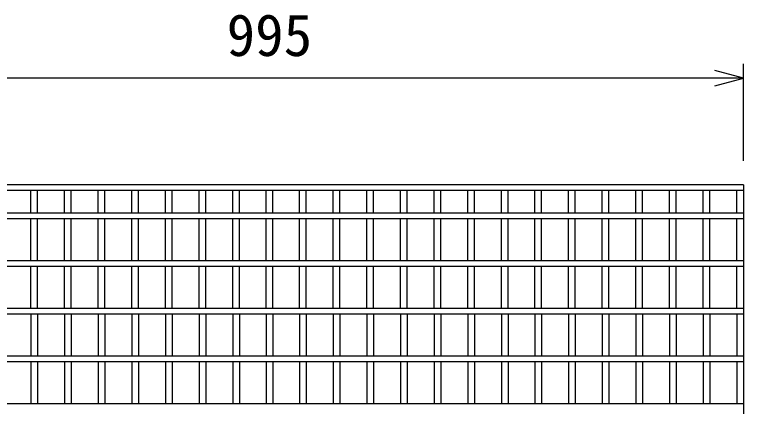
# Model space of a CAD drawing. Units: millimetres, scale not verified. Extents: x -16800 to 16800, y -5940 to 5940.
# Drawn here: x -4740 to -3975, y 1503 to 1914 of the extents above; entities that cross this region are included whole.
import ezdxf
from ezdxf.enums import TextEntityAlignment as Align

# ---------------------------------------------------------------- set-up
doc = ezdxf.new("R2010")
doc.units = ezdxf.units.MM
doc.header["$LTSCALE"] = 20
doc.layers.add('0-0_DIM', color=7, linetype='Continuous', lineweight=25)
doc.layers.add('0-2_HATCH', color=6, linetype='Continuous', lineweight=25)
doc.styles.add('ＭＳ ゴシック', font='')
doc.styles.get('ＭＳ ゴシック').set_extended_font_data('MS Gothic')

msp = doc.modelspace()

# ---------------------------------------------------------------- linework, layer by layer
at = {"layer": '0-0_DIM'}
for p, q in [((-3974.54, 1761.14), (-3974.54, 1862.73)), ((-3974.54, 1847.73), (-4969.54, 1847.73))]:
    msp.add_line(p, q, dxfattribs=at)
msp.add_lwpolyline([(-4004.54, 1839.69), (-3974.54, 1847.73), (-4004.54, 1855.77)], dxfattribs=at)
at = {"layer": '0-2_HATCH'}
for p, q in [((-3974.54, 1729.92), (-4969.54, 1729.92)), ((-4722.44, 1706.42), (-4722.44, 1729.92)), ((-4715.44, 1706.42), (-4715.44, 1729.92)), ((-4687.14, 1706.42), (-4687.14, 1729.92)), ((-4680.14, 1706.42), (-4680.14, 1729.92)), ((-4651.84, 1706.42), (-4651.84, 1729.92)), ((-4644.84, 1706.42), (-4644.84, 1729.92)), ((-4616.54, 1706.42), (-4616.54, 1729.92)), ((-4609.54, 1706.42), (-4609.54, 1729.92)), ((-4581.24, 1706.42), (-4581.24, 1729.92)), ((-4574.24, 1706.42), (-4574.24, 1729.92)), ((-4545.94, 1706.42), (-4545.94, 1729.92)), ((-4538.94, 1706.42), (-4538.94, 1729.92)), ((-4510.64, 1706.42), (-4510.64, 1729.92)), ((-4503.64, 1706.42), (-4503.64, 1729.92)), ((-4475.54, 1706.42), (-4475.54, 1729.92)), ((-4468.54, 1706.42), (-4468.54, 1729.92)), ((-4440.44, 1706.42), (-4440.44, 1729.92)), ((-4433.44, 1706.42), (-4433.44, 1729.92)), ((-4405.14, 1706.42), (-4405.14, 1729.92)), ((-4398.14, 1706.42), (-4398.14, 1729.92)), ((-4369.84, 1706.42), (-4369.84, 1729.92)), ((-4362.84, 1706.42), (-4362.84, 1729.92)), ((-4334.54, 1706.42), (-4334.54, 1729.92)), ((-4327.54, 1706.42), (-4327.54, 1729.92)), ((-4299.24, 1706.42), (-4299.24, 1729.92)), ((-4292.24, 1706.42), (-4292.24, 1729.92)), ((-4263.94, 1706.42), (-4263.94, 1729.92)), ((-4256.94, 1706.42), (-4256.94, 1729.92)), ((-4228.64, 1706.42), (-4228.64, 1729.92)), ((-4221.64, 1706.42), (-4221.64, 1729.92)), ((-4193.34, 1706.42), (-4193.34, 1729.92)), ((-4186.34, 1706.42), (-4186.34, 1729.92)), ((-4158.04, 1706.42), (-4158.04, 1729.92)), ((-4151.04, 1706.42), (-4151.04, 1729.92)), ((-4122.74, 1706.42), (-4122.74, 1729.92)), ((-4115.74, 1706.42), (-4115.74, 1729.92)), ((-4087.44, 1706.42), (-4087.44, 1729.92)), ((-4080.44, 1706.42), (-4080.44, 1729.92)), ((-4052.14, 1706.42), (-4052.14, 1729.92)), ((-4045.14, 1706.42), (-4045.14, 1729.92)), ((-4016.84, 1706.42), (-4016.84, 1729.92)), ((-4009.84, 1706.42), (-4009.84, 1729.92)), ((-3981.54, 1706.42), (-3981.54, 1729.92)), ((-3974.54, 1735.92), (-3974.54, 1120.92)), ((-4969.54, 1706.42), (-3974.54, 1706.42)), ((-4969.54, 1700.42), (-3974.54, 1700.42)), ((-4722.44, 1656.42), (-4722.44, 1700.42)), ((-4715.44, 1656.42), (-4715.44, 1700.42)), ((-4687.14, 1656.42), (-4687.14, 1700.42)), ((-4680.14, 1656.42), (-4680.14, 1700.42)), ((-4651.84, 1656.42), (-4651.84, 1700.42)), ((-4644.84, 1656.42), (-4644.84, 1700.42)), ((-4616.54, 1656.42), (-4616.54, 1700.42)), ((-4609.54, 1656.42), (-4609.54, 1700.42)), ((-4581.24, 1656.42), (-4581.24, 1700.42)), ((-4574.24, 1656.42), (-4574.24, 1700.42)), ((-4545.94, 1656.42), (-4545.94, 1700.42)), ((-4538.94, 1656.42), (-4538.94, 1700.42)), ((-4510.64, 1656.42), (-4510.64, 1700.42)), ((-4503.64, 1656.42), (-4503.64, 1700.42)), ((-4475.54, 1656.42), (-4475.54, 1700.42)), ((-4468.54, 1656.42), (-4468.54, 1700.42)), ((-4440.44, 1656.42), (-4440.44, 1700.42)), ((-4433.44, 1656.42), (-4433.44, 1700.42)), ((-4405.14, 1656.42), (-4405.14, 1700.42)), ((-4398.14, 1656.42), (-4398.14, 1700.42)), ((-4369.84, 1656.42), (-4369.84, 1700.42)), ((-4362.84, 1656.42), (-4362.84, 1700.42)), ((-4334.54, 1656.42), (-4334.54, 1700.42)), ((-4327.54, 1656.42), (-4327.54, 1700.42)), ((-4299.24, 1656.42), (-4299.24, 1700.42)), ((-4292.24, 1656.42), (-4292.24, 1700.42)), ((-4263.94, 1656.42), (-4263.94, 1700.42)), ((-4256.94, 1656.42), (-4256.94, 1700.42)), ((-4228.64, 1656.42), (-4228.64, 1700.42)), ((-4221.64, 1656.42), (-4221.64, 1700.42)), ((-4193.34, 1656.42), (-4193.34, 1700.42)), ((-4186.34, 1656.42), (-4186.34, 1700.42)), ((-4158.04, 1656.42), (-4158.04, 1700.42)), ((-4151.04, 1656.42), (-4151.04, 1700.42)), ((-4122.74, 1656.42), (-4122.74, 1700.42)), ((-4115.74, 1656.42), (-4115.74, 1700.42)), ((-4087.44, 1656.42), (-4087.44, 1700.42)), ((-4080.44, 1656.42), (-4080.44, 1700.42)), ((-4052.14, 1656.42), (-4052.14, 1700.42)), ((-4045.14, 1656.42), (-4045.14, 1700.42)), ((-4016.84, 1656.42), (-4016.84, 1700.42)), ((-4009.84, 1656.42), (-4009.84, 1700.42)), ((-3981.54, 1656.42), (-3981.54, 1700.42)), ((-4969.54, 1656.42), (-3974.54, 1656.42)), ((-4969.54, 1650.42), (-3974.54, 1650.42)), ((-4722.44, 1606.42), (-4722.44, 1650.42)), ((-4715.44, 1606.42), (-4715.44, 1650.42)), ((-4687.14, 1606.42), (-4687.14, 1650.42)), ((-4680.14, 1606.42), (-4680.14, 1650.42)), ((-4651.84, 1606.42), (-4651.84, 1650.42)), ((-4644.84, 1606.42), (-4644.84, 1650.42)), ((-4616.54, 1606.42), (-4616.54, 1650.42)), ((-4609.54, 1606.42), (-4609.54, 1650.42)), ((-4581.24, 1606.42), (-4581.24, 1650.42)), ((-4574.24, 1606.42), (-4574.24, 1650.42)), ((-4545.94, 1606.42), (-4545.94, 1650.42)), ((-4538.94, 1606.42), (-4538.94, 1650.42)), ((-4510.64, 1606.42), (-4510.64, 1650.42)), ((-4503.64, 1606.42), (-4503.64, 1650.42)), ((-4475.54, 1606.42), (-4475.54, 1650.42)), ((-4468.54, 1606.42), (-4468.54, 1650.42)), ((-4440.44, 1606.42), (-4440.44, 1650.42)), ((-4433.44, 1606.42), (-4433.44, 1650.42)), ((-4405.14, 1606.42), (-4405.14, 1650.42)), ((-4398.14, 1606.42), (-4398.14, 1650.42)), ((-4369.84, 1606.42), (-4369.84, 1650.42)), ((-4362.84, 1606.42), (-4362.84, 1650.42)), ((-4334.54, 1606.42), (-4334.54, 1650.42)), ((-4327.54, 1606.42), (-4327.54, 1650.42)), ((-4299.24, 1606.42), (-4299.24, 1650.42)), ((-4292.24, 1606.42), (-4292.24, 1650.42)), ((-4263.94, 1606.42), (-4263.94, 1650.42)), ((-4256.94, 1606.42), (-4256.94, 1650.42)), ((-4228.64, 1606.42), (-4228.64, 1650.42)), ((-4221.64, 1606.42), (-4221.64, 1650.42)), ((-4193.34, 1606.42), (-4193.34, 1650.42)), ((-4186.34, 1606.42), (-4186.34, 1650.42)), ((-4158.04, 1606.42), (-4158.04, 1650.42)), ((-4151.04, 1606.42), (-4151.04, 1650.42)), ((-4122.74, 1606.42), (-4122.74, 1650.42)), ((-4115.74, 1606.42), (-4115.74, 1650.42)), ((-4087.44, 1606.42), (-4087.44, 1650.42)), ((-4080.44, 1606.42), (-4080.44, 1650.42)), ((-4052.14, 1606.42), (-4052.14, 1650.42)), ((-4045.14, 1606.42), (-4045.14, 1650.42)), ((-4016.84, 1606.42), (-4016.84, 1650.42)), ((-4009.84, 1606.42), (-4009.84, 1650.42)), ((-3981.54, 1606.42), (-3981.54, 1650.42)), ((-4969.54, 1606.42), (-3974.54, 1606.42)), ((-4969.54, 1600.42), (-3974.54, 1600.42)), ((-4722.44, 1600.42), (-4722.44, 1556.42)), ((-4715.44, 1600.42), (-4715.44, 1556.42)), ((-4687.14, 1600.42), (-4687.14, 1556.42)), ((-4680.14, 1600.42), (-4680.14, 1556.42)), ((-4651.84, 1600.42), (-4651.84, 1556.42)), ((-4644.84, 1600.42), (-4644.84, 1556.42)), ((-4616.54, 1600.42), (-4616.54, 1556.42)), ((-4609.54, 1600.42), (-4609.54, 1556.42)), ((-4581.24, 1600.42), (-4581.24, 1556.42)), ((-4574.24, 1600.42), (-4574.24, 1556.42)), ((-4545.94, 1600.42), (-4545.94, 1556.42)), ((-4538.94, 1600.42), (-4538.94, 1556.42)), ((-4510.64, 1600.42), (-4510.64, 1556.42)), ((-4503.64, 1600.42), (-4503.64, 1556.42)), ((-4475.54, 1600.42), (-4475.54, 1556.42)), ((-4468.54, 1600.42), (-4468.54, 1556.42)), ((-4440.44, 1600.42), (-4440.44, 1556.42)), ((-4433.44, 1600.42), (-4433.44, 1556.42)), ((-4405.14, 1600.42), (-4405.14, 1556.42)), ((-4398.14, 1600.42), (-4398.14, 1556.42)), ((-4369.84, 1600.42), (-4369.84, 1556.42)), ((-4362.84, 1600.42), (-4362.84, 1556.42)), ((-4334.54, 1600.42), (-4334.54, 1556.42)), ((-4327.54, 1600.42), (-4327.54, 1556.42)), ((-4299.24, 1600.42), (-4299.24, 1556.42)), ((-4292.24, 1600.42), (-4292.24, 1556.42)), ((-4263.94, 1600.42), (-4263.94, 1556.42)), ((-4256.94, 1600.42), (-4256.94, 1556.42)), ((-4228.64, 1600.42), (-4228.64, 1556.42)), ((-4221.64, 1600.42), (-4221.64, 1556.42)), ((-4193.34, 1600.42), (-4193.34, 1556.42)), ((-4186.34, 1600.42), (-4186.34, 1556.42)), ((-4158.04, 1600.42), (-4158.04, 1556.42)), ((-4151.04, 1600.42), (-4151.04, 1556.42)), ((-4122.74, 1600.42), (-4122.74, 1556.42)), ((-4115.74, 1600.42), (-4115.74, 1556.42)), ((-4087.44, 1600.42), (-4087.44, 1556.42)), ((-4080.44, 1600.42), (-4080.44, 1556.42)), ((-4052.14, 1600.42), (-4052.14, 1556.42)), ((-4045.14, 1600.42), (-4045.14, 1556.42)), ((-4016.84, 1600.42), (-4016.84, 1556.42)), ((-4009.84, 1600.42), (-4009.84, 1556.42)), ((-3981.54, 1600.42), (-3981.54, 1556.42)), ((-4969.54, 1556.42), (-3974.54, 1556.42)), ((-4969.54, 1550.42), (-3974.54, 1550.42)), ((-4722.44, 1550.42), (-4722.44, 1506.42)), ((-4715.44, 1550.42), (-4715.44, 1506.42)), ((-4687.14, 1550.42), (-4687.14, 1506.42)), ((-4680.14, 1550.42), (-4680.14, 1506.42)), ((-4651.84, 1550.42), (-4651.84, 1506.42)), ((-4644.84, 1550.42), (-4644.84, 1506.42)), ((-4616.54, 1550.42), (-4616.54, 1506.42)), ((-4609.54, 1550.42), (-4609.54, 1506.42)), ((-4581.24, 1550.42), (-4581.24, 1506.42)), ((-4574.24, 1550.42), (-4574.24, 1506.42)), ((-4545.94, 1550.42), (-4545.94, 1506.42)), ((-4538.94, 1550.42), (-4538.94, 1506.42)), ((-4510.64, 1550.42), (-4510.64, 1506.42)), ((-4503.64, 1550.42), (-4503.64, 1506.42)), ((-4475.54, 1550.42), (-4475.54, 1506.42)), ((-4468.54, 1550.42), (-4468.54, 1506.42)), ((-4440.44, 1550.42), (-4440.44, 1506.42)), ((-4433.44, 1550.42), (-4433.44, 1506.42)), ((-4405.14, 1550.42), (-4405.14, 1506.42)), ((-4398.14, 1550.42), (-4398.14, 1506.42)), ((-4369.84, 1550.42), (-4369.84, 1506.42)), ((-4362.84, 1550.42), (-4362.84, 1506.42)), ((-4334.54, 1550.42), (-4334.54, 1506.42)), ((-4327.54, 1550.42), (-4327.54, 1506.42)), ((-4299.24, 1550.42), (-4299.24, 1506.42)), ((-4292.24, 1550.42), (-4292.24, 1506.42)), ((-4263.94, 1550.42), (-4263.94, 1506.42)), ((-4256.94, 1550.42), (-4256.94, 1506.42)), ((-4228.64, 1550.42), (-4228.64, 1506.42)), ((-4221.64, 1550.42), (-4221.64, 1506.42)), ((-4193.34, 1550.42), (-4193.34, 1506.42)), ((-4186.34, 1550.42), (-4186.34, 1506.42)), ((-4158.04, 1550.42), (-4158.04, 1506.42)), ((-4151.04, 1550.42), (-4151.04, 1506.42)), ((-4122.74, 1550.42), (-4122.74, 1506.42)), ((-4115.74, 1550.42), (-4115.74, 1506.42)), ((-4087.44, 1550.42), (-4087.44, 1506.42)), ((-4080.44, 1550.42), (-4080.44, 1506.42)), ((-4052.14, 1550.42), (-4052.14, 1506.42)), ((-4045.14, 1550.42), (-4045.14, 1506.42)), ((-4016.84, 1550.42), (-4016.84, 1506.42)), ((-4009.84, 1550.42), (-4009.84, 1506.42)), ((-3981.54, 1550.42), (-3981.54, 1506.42)), ((-4969.54, 1506.42), (-3974.54, 1506.42))]:
    msp.add_line(p, q, dxfattribs=at)
msp.add_lwpolyline([(-3974.54, 1735.92), (-4969.54, 1735.92), (-4969.54, 1120.92), (-3974.54, 1120.92)], dxfattribs=at)

# ---------------------------------------------------------------- texts
at = {"layer": '0-0_DIM', "style": 'ＭＳ ゴシック'}
msp.add_text('995', height=43.99, dxfattribs=at).set_placement((-4517.04, 1857.73), align=Align.BOTTOM_LEFT)

doc.saveas('drawing.dxf')
